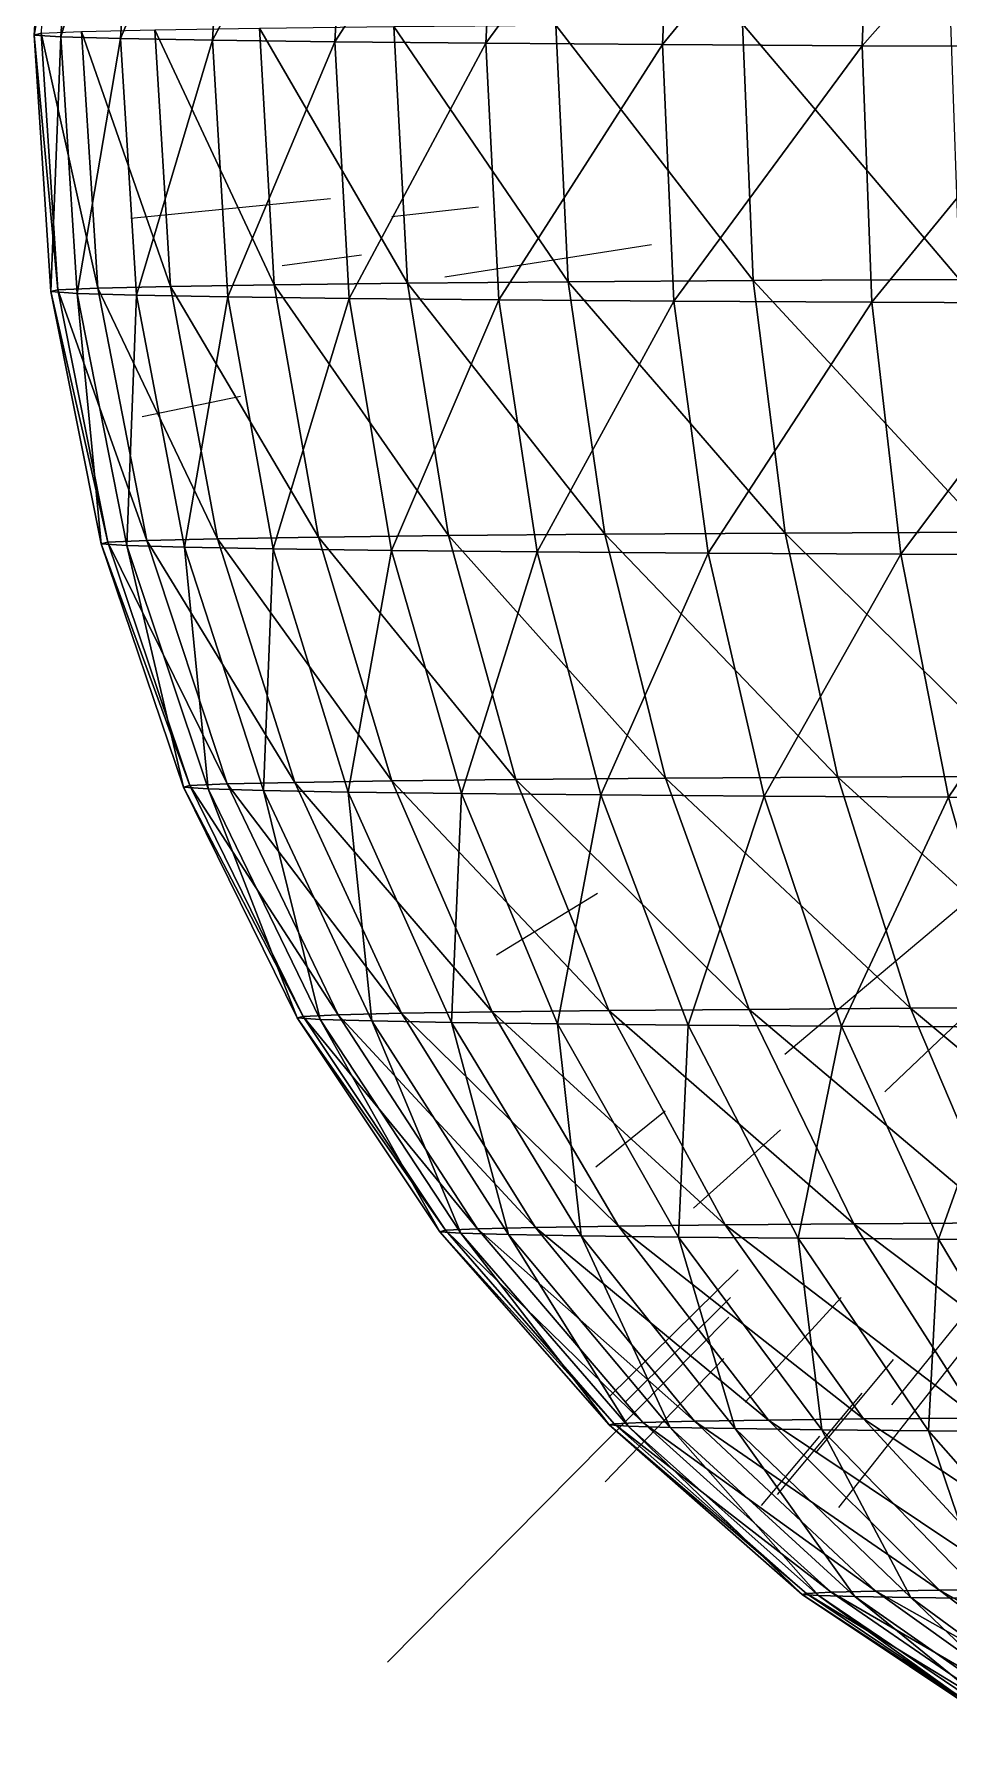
# Model space of a CAD drawing. Header units: metres. Extents: x -186 to 389, y -250 to 250.
# Drawn here: x -149.8 to -33.4, y -216.9 to 0 of the extents above; entities that cross this region are included whole.
import ezdxf

# ---------------------------------------------------------------- set-up
doc = ezdxf.new("R2010")
doc.units = ezdxf.units.M

msp = doc.modelspace()

# ---------------------------------------------------------------- linework, layer by layer
for p, q in [((-112.11333, -20.909658, -734.949), (-137.49878, -23.4121, -750.35535)), ((-93.27612, -21.95529, -450.77228), (-104.298325, -23.207357, -441.9075)), ((-108.14212, -28.049534, -739.97534), (-118.24161, -29.410557, -746.46545)), ((-71.26474, -26.737585, -427.4596), (-97.53912, -30.839499, -400.03564)), ((-123.534775, -46.020702, -705.79333), (-136.08057, -48.603596, -711.38196)), ((-17.363129, -98.66415, -802.4123), (-54.31601, -129.72948, -864.186)), ((-78.145325, -109.21945, -741.6295), (-90.98753, -117.09291, -751.3912)), ((-31.396988, -124.80233, -776.9814), (-41.581573, -134.47575, -790.2173)), ((-69.52791, -136.93071, -485.75507), (-78.3277, -144.03844, -479.50214)), ((-54.85237, -139.28899, -742.6741), (-65.922134, -149.2462, -752.4288)), ((-60.21634, -157.10324, -714.1543), (-76.7077, -173.27417, -725.26434)), ((-61.228912, -160.60445, -707.2744), (-74.599884, -173.92363, -715.6553)), ((-47.12567, -160.59755, -485.53857), (-59.32704, -173.91617, -475.53046)), ((-61.427444, -163.0979, -702.8679), (-104.86374, -206.98366, -728.8742)), ((-32.189636, -163.70401, -473.07166), (-40.70764, -174.25273, -464.492)), ((-62.066833, -168.37161, -692.16156), (-77.16705, -184.05927, -700.1692)), ((-40.502228, -168.50716, -723.9695), (-50.37686, -180.35004, -732.2452)), ((-31.496078, -167.03769, -735.8642), (-47.470993, -187.33038, -751.61444)), ((-44.49205, -172.7751, -712.38654), (-55.25641, -185.64651, -720.2959)), ((-49.907303, -178.24478, -694.2949), (-57.327423, -187.06757, -698.6546))]:
    msp.add_line(p, q)
for points in [[(-148.93117, 0.16120392, -583.1258), (-149.8157, -0.06701028, -615.8146), (-147.6785, 32.56431, -615.96027), (-147.67839, 32.564407, -615.96014)], [(-147.6785, 32.56431, -615.96027), (-149.8157, -0.06701028, -615.8146), (-144.31766, 32.339184, -648.20654), (-144.31755, 32.339283, -648.2064)], [(-149.8157, -0.06701028, -615.8146), (-146.42584, -0.29407775, -648.3391), (-144.31766, 32.339184, -648.20654), (-144.31755, 32.339283, -648.2064)], [(-144.31766, 32.339184, -648.20654), (-146.42584, -0.29407775, -648.3391), (-136.77643, 32.119045, -679.7384), (-136.77632, 32.119144, -679.7383)], [(-146.42584, -0.29407775, -648.3391), (-138.81955, -0.5161145, -680.14307), (-136.77643, 32.119045, -679.7384), (-136.77632, 32.119144, -679.7383)], [(-136.77643, 32.119045, -679.7384), (-138.81955, -0.5161145, -680.14307), (-125.1839, 31.907661, -710.01624), (-125.1838, 31.90776, -710.0161)], [(-138.81955, -0.5161145, -680.14307), (-127.12698, -0.7293205, -710.6821), (-125.1839, 31.907661, -710.01624), (-125.1838, 31.90776, -710.0161)], [(-125.1839, 31.907661, -710.01624), (-127.12698, -0.7293205, -710.6821), (-109.73845, 31.708652, -738.5218), (-109.73835, 31.708752, -738.52167)], [(-127.12698, -0.7293205, -710.6821), (-111.54825, -0.93004715, -739.43365), (-109.73845, 31.708652, -738.5218), (-109.73835, 31.708752, -738.52167)], [(-109.73845, 31.708652, -738.5218), (-111.54825, -0.93004715, -739.43365), (-90.70422, 31.525421, -764.7676), (-90.704124, 31.52552, -764.76746)], [(-111.54825, -0.93004715, -739.43365), (-92.34981, -1.1148611, -765.9059), (-90.70422, 31.525421, -764.7676), (-90.704124, 31.52552, -764.76746)], [(-90.70422, 31.525421, -764.7676), (-92.34981, -1.1148611, -765.9059), (-68.40712, 31.361101, -788.3043), (-68.40702, 31.3612, -788.3042)], [(-92.34981, -1.1148611, -765.9059), (-69.86029, -1.2805994, -789.6458), (-68.40712, 31.361101, -788.3043), (-68.40702, 31.3612, -788.3042)], [(-68.40712, 31.361101, -788.3043), (-69.86029, -1.2805994, -789.6458), (-43.22841, 31.218506, -808.72955), (-43.22831, 31.218605, -808.72943)], [(-69.86029, -1.2805994, -789.6458), (-44.464325, -1.4244267, -810.24725), (-43.22841, 31.218506, -808.72955), (-43.22831, 31.218605, -808.72943)], [(-43.22841, 31.218506, -808.72955), (-44.464325, -1.4244267, -810.24725), (-15.599121, 31.10007, -825.6936), (-15.599021, 31.10017, -825.6935)], [(-44.464325, -1.4244267, -810.24725), (-16.596634, -1.5438815, -827.35767), (-15.599121, 31.10007, -825.6936), (-15.599021, 31.10017, -825.6935)], [(-148.93117, 0.16120392, -583.1258), (-146.80154, -32.47092, -583.0955), (-149.8157, -0.06701028, -615.8146), (-149.8156, -0.06691028, -615.81445)], [(-143.78735, 0.3866598, -550.8321), (-141.70172, -32.247395, -551.0781), (-148.93117, 0.16120392, -583.1258), (-148.93106, 0.16130392, -583.1257)], [(-141.70172, -32.247395, -551.0781), (-146.80154, -32.47092, -583.0955), (-148.93117, 0.16120392, -583.1258), (-148.93106, 0.16130392, -583.1257)], [(-134.47223, 0.60549986, -519.486), (-132.46631, -32.030426, -520.0002), (-143.78735, 0.3866598, -550.8321), (-143.78725, 0.3867598, -550.832)], [(-132.46631, -32.030426, -520.0002), (-141.70172, -32.247395, -551.0781), (-143.78735, 0.3866598, -550.8321), (-143.78725, 0.3867598, -550.832)], [(-121.14526, 0.81397927, -489.62402), (-119.25334, -31.82373, -490.39368), (-134.47223, 0.60549986, -519.486), (-134.47212, 0.6055999, -519.4859)], [(-119.25334, -31.82373, -490.39368), (-132.46631, -32.030426, -520.0002), (-134.47223, 0.60549986, -519.486), (-134.47212, 0.6055999, -519.4859)], [(-104.034424, 1.008531, -461.75696), (-102.28888, -31.630842, -462.765), (-121.14526, 0.81397927, -489.62402), (-121.145164, 0.8140793, -489.62393)], [(-102.28888, -31.630842, -462.765), (-119.25334, -31.82373, -490.39368), (-121.14526, 0.81397927, -489.62402), (-121.145164, 0.8140793, -489.62393)], [(-83.43251, 1.1858262, -436.36163), (-81.86322, -31.455065, -437.58698), (-104.034424, 1.008531, -461.75696), (-104.034325, 1.008631, -461.75687)], [(-81.86322, -31.455065, -437.58698), (-102.28888, -31.630842, -462.765), (-104.034424, 1.008531, -461.75696), (-104.034325, 1.008631, -461.75687)], [(-59.692, 1.3428315, -413.87262), (-58.32582, -31.299402, -415.29034), (-83.43251, 1.1858262, -436.36163), (-83.43241, 1.1859262, -436.36154)], [(-58.32582, -31.299402, -415.29034), (-81.86322, -31.455065, -437.58698), (-83.43251, 1.1858262, -436.36163), (-83.43241, 1.1859262, -436.36154)], [(-33.219116, 1.4768605, -394.67468), (-32.079437, -31.16652, -396.25665), (-59.692, 1.3428315, -413.87262), (-59.691902, 1.3429315, -413.87253)], [(-32.079437, -31.16652, -396.25665), (-58.32582, -31.299402, -415.29034), (-59.692, 1.3428315, -413.87262), (-59.691902, 1.3429315, -413.87253)], [(-146.80154, -32.47092, -583.0955), (-147.6785, -32.69718, -615.50464), (-149.8157, -0.06701028, -615.8146), (-149.8156, -0.06691028, -615.81445)], [(-149.8157, -0.06701028, -615.8146), (-147.6785, -32.69718, -615.50464), (-146.42584, -0.29407775, -648.3391), (-146.42574, -0.29397777, -648.339)], [(-147.6785, -32.69718, -615.50464), (-144.31766, -32.92231, -647.751), (-146.42584, -0.29407775, -648.3391), (-146.42574, -0.29397777, -648.339)], [(-146.42584, -0.29407775, -648.3391), (-144.31766, -32.92231, -647.751), (-138.81955, -0.5161145, -680.14307), (-138.81944, -0.51601446, -680.14294)], [(-144.31766, -32.92231, -647.751), (-136.77643, -33.142445, -679.28284), (-138.81955, -0.5161145, -680.14307), (-138.81944, -0.51601446, -680.14294)], [(-138.81955, -0.5161145, -680.14307), (-136.77643, -33.142445, -679.28284), (-127.12698, -0.7293205, -710.6821), (-127.126884, -0.7292205, -710.682)], [(-136.77643, -33.142445, -679.28284), (-125.1839, -33.35383, -709.5606), (-127.12698, -0.7293205, -710.6821), (-127.126884, -0.7292205, -710.682)], [(-127.12698, -0.7293205, -710.6821), (-125.1839, -33.35383, -709.5606), (-111.54825, -0.93004715, -739.43365), (-111.54815, -0.92994714, -739.43353)], [(-125.1839, -33.35383, -709.5606), (-109.73845, -33.552837, -738.06616), (-111.54825, -0.93004715, -739.43365), (-111.54815, -0.92994714, -739.43353)], [(-111.54825, -0.93004715, -739.43365), (-109.73845, -33.552837, -738.06616), (-92.34981, -1.1148611, -765.9059), (-92.34971, -1.1147611, -765.90576)], [(-109.73845, -33.552837, -738.06616), (-90.70422, -33.73607, -764.31195), (-92.34981, -1.1148611, -765.9059), (-92.34971, -1.1147611, -765.90576)], [(-92.34981, -1.1148611, -765.9059), (-90.70422, -33.73607, -764.31195), (-69.86029, -1.2805994, -789.6458), (-69.86019, -1.2804993, -789.6457)], [(-90.70422, -33.73607, -764.31195), (-68.40712, -33.90039, -787.84875), (-69.86029, -1.2805994, -789.6458), (-69.86019, -1.2804993, -789.6457)], [(-69.86029, -1.2805994, -789.6458), (-68.40712, -33.90039, -787.84875), (-44.464325, -1.4244267, -810.24725), (-44.464226, -1.4243267, -810.24713)], [(-68.40712, -33.90039, -787.84875), (-43.22841, -34.042984, -808.2739), (-44.464325, -1.4244267, -810.24725), (-44.464226, -1.4243267, -810.24713)], [(-44.464325, -1.4244267, -810.24725), (-43.22841, -34.042984, -808.2739), (-16.596634, -1.5438815, -827.35767), (-16.596535, -1.5437815, -827.35754)], [(-43.22841, -34.042984, -808.2739), (-15.599121, -34.16142, -825.2379), (-16.596634, -1.5438815, -827.35767), (-16.596535, -1.5437815, -827.35754)], [(-146.80154, -32.47092, -583.0955), (-140.44907, -64.547485, -583.4609), (-147.6785, -32.69718, -615.50464), (-147.67839, -32.697083, -615.5045)], [(-141.70172, -32.247395, -551.0781), (-135.48047, -64.32971, -552.2676), (-146.80154, -32.47092, -583.0955), (-146.80144, -32.47082, -583.0954)], [(-135.48047, -64.32971, -552.2676), (-140.44907, -64.547485, -583.4609), (-146.80154, -32.47092, -583.0955), (-146.80144, -32.47082, -583.0954)], [(-132.46631, -32.030426, -520.0002), (-126.48279, -64.11833, -521.9896), (-141.70172, -32.247395, -551.0781), (-141.70161, -32.247295, -551.078)], [(-126.48279, -64.11833, -521.9896), (-135.48047, -64.32971, -552.2676), (-141.70172, -32.247395, -551.0781), (-141.70161, -32.247295, -551.078)], [(-119.25334, -31.82373, -490.39368), (-113.60991, -63.916958, -493.14514), (-132.46631, -32.030426, -520.0002), (-132.4662, -32.030327, -520.00006)], [(-113.60991, -63.916958, -493.14514), (-126.48279, -64.11833, -521.9896), (-132.46631, -32.030426, -520.0002), (-132.4662, -32.030327, -520.00006)], [(-102.28888, -31.630842, -462.765), (-97.08211, -63.72903, -466.2276), (-119.25334, -31.82373, -490.39368), (-119.25324, -31.823631, -490.3936)], [(-97.08211, -63.72903, -466.2276), (-113.60991, -63.916958, -493.14514), (-119.25334, -31.82373, -490.39368), (-119.25324, -31.823631, -490.3936)], [(-81.86322, -31.455065, -437.58698), (-77.18219, -63.557777, -441.69763), (-102.28888, -31.630842, -462.765), (-102.28878, -31.630743, -462.76492)], [(-77.18219, -63.557777, -441.69763), (-97.08211, -63.72903, -466.2276), (-102.28888, -31.630842, -462.765), (-102.28878, -31.630743, -462.76492)], [(-58.32582, -31.299402, -415.29034), (-54.25064, -63.406124, -419.9749), (-81.86322, -31.455065, -437.58698), (-81.86312, -31.454966, -437.58688)], [(-54.25064, -63.406124, -419.9749), (-77.18219, -63.557777, -441.69763), (-81.86322, -31.455065, -437.58698), (-81.86312, -31.454966, -437.58688)], [(-32.079437, -31.16652, -396.25665), (-28.67978, -63.27666, -401.43115), (-58.32582, -31.299402, -415.29034), (-58.32572, -31.299303, -415.29025)], [(-28.67978, -63.27666, -401.43115), (-54.25064, -63.406124, -419.9749), (-58.32582, -31.299402, -415.29034), (-58.32572, -31.299303, -415.29025)], [(-140.44907, -64.547485, -583.4609), (-141.30344, -64.76793, -615.0358), (-147.6785, -32.69718, -615.50464), (-147.67839, -32.697083, -615.5045)], [(-147.6785, -32.69718, -615.50464), (-141.30344, -64.76793, -615.0358), (-144.31766, -32.92231, -647.751), (-144.31755, -32.92221, -647.75085)], [(-141.30344, -64.76793, -615.0358), (-138.02908, -64.98725, -646.45215), (-144.31766, -32.92231, -647.751), (-144.31755, -32.92221, -647.75085)], [(-144.31766, -32.92231, -647.751), (-138.02908, -64.98725, -646.45215), (-136.77643, -33.142445, -679.28284), (-136.77632, -33.142345, -679.2827)], [(-138.02908, -64.98725, -646.45215), (-130.68198, -65.20173, -677.17236), (-136.77643, -33.142445, -679.28284), (-136.77632, -33.142345, -679.2827)], [(-136.77643, -33.142445, -679.28284), (-130.68198, -65.20173, -677.17236), (-125.1839, -33.35383, -709.5606), (-125.1838, -33.35373, -709.5605)], [(-130.68198, -65.20173, -677.17236), (-119.38782, -65.40767, -706.67084), (-125.1839, -33.35383, -709.5606), (-125.1838, -33.35373, -709.5605)], [(-125.1839, -33.35383, -709.5606), (-119.38782, -65.40767, -706.67084), (-109.73845, -33.552837, -738.06616), (-109.73835, -33.55274, -738.06604)], [(-119.38782, -65.40767, -706.67084), (-104.33992, -65.60155, -734.4427), (-109.73845, -33.552837, -738.06616), (-109.73835, -33.55274, -738.06604)], [(-109.73845, -33.552837, -738.06616), (-104.33992, -65.60155, -734.4427), (-90.70422, -33.73607, -764.31195), (-90.704124, -33.73597, -764.3118)], [(-104.33992, -65.60155, -734.4427), (-85.79564, -65.780075, -760.01294), (-90.70422, -33.73607, -764.31195), (-90.704124, -33.73597, -764.3118)], [(-90.70422, -33.73607, -764.31195), (-85.79564, -65.780075, -760.01294), (-68.40712, -33.90039, -787.84875), (-68.40702, -33.90029, -787.84863)], [(-85.79564, -65.780075, -760.01294), (-64.07245, -65.94016, -782.9439), (-68.40712, -33.90039, -787.84875), (-68.40702, -33.90029, -787.84863)], [(-68.40712, -33.90039, -787.84875), (-64.07245, -65.94016, -782.9439), (-43.22841, -34.042984, -808.2739), (-43.22831, -34.042885, -808.2738)], [(-64.07245, -65.94016, -782.9439), (-39.541824, -66.07909, -802.8434), (-43.22841, -34.042984, -808.2739), (-43.22831, -34.042885, -808.2738)], [(-43.22841, -34.042984, -808.2739), (-39.541824, -66.07909, -802.8434), (-15.599121, -34.16142, -825.2379), (-15.599021, -34.16132, -825.2378)], [(-39.541824, -66.07909, -802.8434), (-12.62368, -66.19447, -819.3707), (-15.599121, -34.16142, -825.2379), (-15.599021, -34.16132, -825.2378)], [(-140.44907, -64.547485, -583.4609), (-129.98242, -95.5196, -584.2157), (-141.30344, -64.76793, -615.0358), (-141.30333, -64.76783, -615.0357)], [(-129.98242, -95.5196, -584.2157), (-130.7996, -95.73044, -614.41614), (-141.30344, -64.76793, -615.0358), (-141.30333, -64.76783, -615.0357)], [(-141.30344, -64.76793, -615.0358), (-130.7996, -95.73044, -614.41614), (-138.02908, -64.98725, -646.45215), (-138.02898, -64.98715, -646.452)], [(-135.48047, -64.32971, -552.2676), (-125.23013, -95.3113, -554.3802), (-140.44907, -64.547485, -583.4609), (-140.44896, -64.547386, -583.46075)], [(-125.23013, -95.3113, -554.3802), (-129.98242, -95.5196, -584.2157), (-140.44907, -64.547485, -583.4609), (-140.44896, -64.547386, -583.46075)], [(-130.7996, -95.73044, -614.41614), (-127.667786, -95.94022, -644.4649), (-138.02908, -64.98725, -646.45215), (-138.02898, -64.98715, -646.452)], [(-138.02908, -64.98725, -646.45215), (-127.667786, -95.94022, -644.4649), (-130.68198, -65.20173, -677.17236), (-130.68187, -65.20163, -677.17224)], [(-126.48279, -64.11833, -521.9896), (-116.624084, -95.10912, -525.42017), (-135.48047, -64.32971, -552.2676), (-135.48036, -64.32961, -552.26746)], [(-116.624084, -95.10912, -525.42017), (-125.23013, -95.3113, -554.3802), (-135.48047, -64.32971, -552.2676), (-135.48036, -64.32961, -552.26746)], [(-113.60991, -63.916958, -493.14514), (-104.31157, -94.91651, -497.83127), (-126.48279, -64.11833, -521.9896), (-126.48269, -64.11823, -521.9895)], [(-104.31157, -94.91651, -497.83127), (-116.624084, -95.10912, -525.42017), (-126.48279, -64.11833, -521.9896), (-126.48269, -64.11823, -521.9895)], [(-97.08211, -63.72903, -466.2276), (-88.503235, -94.73677, -472.08548), (-113.60991, -63.916958, -493.14514), (-113.60981, -63.91686, -493.14505)], [(-88.503235, -94.73677, -472.08548), (-104.31157, -94.91651, -497.83127), (-113.60991, -63.916958, -493.14514), (-113.60981, -63.91686, -493.14505)], [(-77.18219, -63.557777, -441.69763), (-69.46953, -94.57297, -448.62326), (-97.08211, -63.72903, -466.2276), (-97.08201, -63.72893, -466.2275)], [(-69.46953, -94.57297, -448.62326), (-88.503235, -94.73677, -472.08548), (-97.08211, -63.72903, -466.2276), (-97.08201, -63.72893, -466.2275)], [(-54.25064, -63.406124, -419.9749), (-47.53618, -94.42792, -427.84613), (-77.18219, -63.557777, -441.69763), (-77.18209, -63.55768, -441.69754)], [(-47.53618, -94.42792, -427.84613), (-69.46953, -94.57297, -448.62326), (-77.18219, -63.557777, -441.69763), (-77.18209, -63.55768, -441.69754)], [(-28.67978, -63.27666, -401.43115), (-23.078423, -94.304085, -410.10956), (-54.25064, -63.406124, -419.9749), (-54.25054, -63.406025, -419.97482)], [(-23.078423, -94.304085, -410.10956), (-47.53618, -94.42792, -427.84613), (-54.25064, -63.406124, -419.9749), (-54.25054, -63.406025, -419.97482)], [(-127.667786, -95.94022, -644.4649), (-120.6405, -96.14536, -673.8479), (-130.68198, -65.20173, -677.17236), (-130.68187, -65.20163, -677.17224)], [(-130.68198, -65.20173, -677.17236), (-120.6405, -96.14536, -673.8479), (-119.38782, -65.40767, -706.67084), (-119.38772, -65.40757, -706.6707)], [(-120.6405, -96.14536, -673.8479), (-109.83795, -96.34233, -702.0623), (-119.38782, -65.40767, -706.67084), (-119.38772, -65.40757, -706.6707)], [(-119.38782, -65.40767, -706.67084), (-109.83795, -96.34233, -702.0623), (-104.33992, -65.60155, -734.4427), (-104.33982, -65.60145, -734.44257)], [(-109.83795, -96.34233, -702.0623), (-95.4451, -96.52779, -728.62524), (-104.33992, -65.60155, -734.4427), (-104.33982, -65.60145, -734.44257)], [(-104.33992, -65.60155, -734.4427), (-95.4451, -96.52779, -728.62524), (-85.79564, -65.780075, -760.01294), (-85.79554, -65.779976, -760.0128)], [(-95.4451, -96.52779, -728.62524), (-77.70805, -96.69853, -753.08246), (-85.79564, -65.780075, -760.01294), (-85.79554, -65.779976, -760.0128)], [(-85.79564, -65.780075, -760.01294), (-77.70805, -96.69853, -753.08246), (-64.07245, -65.94016, -782.9439), (-64.07235, -65.94006, -782.9438)], [(-77.70805, -96.69853, -753.08246), (-56.930435, -96.851654, -775.01526), (-64.07245, -65.94016, -782.9439), (-64.07235, -65.94006, -782.9438)], [(-64.07245, -65.94016, -782.9439), (-56.930435, -96.851654, -775.01526), (-39.541824, -66.07909, -802.8434), (-39.541725, -66.07899, -802.84326)], [(-56.930435, -96.851654, -775.01526), (-33.46762, -96.98453, -794.0485), (-39.541824, -66.07909, -802.8434), (-39.541725, -66.07899, -802.84326)], [(-39.541824, -66.07909, -802.8434), (-33.46762, -96.98453, -794.0485), (-12.62368, -66.19447, -819.3707), (-12.62358, -66.194374, -819.3706)], [(-33.46762, -96.98453, -794.0485), (-7.721222, -97.094894, -809.85645), (-12.62368, -66.19447, -819.3707), (-12.62358, -66.194374, -819.3706)], [(-125.23013, -95.3113, -554.3802), (-111.12604, -124.6621, -557.3797), (-129.98242, -95.5196, -584.2157), (-129.98232, -95.5195, -584.2156)], [(-116.624084, -95.10912, -525.42017), (-103.058914, -124.47259, -530.2332), (-125.23013, -95.3113, -554.3802), (-125.230034, -95.3112, -554.38007)], [(-103.058914, -124.47259, -530.2332), (-111.12604, -124.6621, -557.3797), (-125.23013, -95.3113, -554.3802), (-125.230034, -95.3112, -554.38007)], [(-104.31157, -94.91651, -497.83127), (-91.51741, -124.29203, -504.37198), (-116.624084, -95.10912, -525.42017), (-116.623985, -95.109024, -525.42004)], [(-91.51741, -124.29203, -504.37198), (-103.058914, -124.47259, -530.2332), (-116.624084, -95.10912, -525.42017), (-116.623985, -95.109024, -525.42004)], [(-88.503235, -94.73677, -472.08548), (-76.69899, -124.12355, -480.23837), (-104.31157, -94.91651, -497.83127), (-104.31147, -94.91641, -497.83118)], [(-76.69899, -124.12355, -480.23837), (-91.51741, -124.29203, -504.37198), (-104.31157, -94.91651, -497.83127), (-104.31147, -94.91641, -497.83118)], [(-69.46953, -94.57297, -448.62326), (-58.85721, -123.97001, -458.24542), (-88.503235, -94.73677, -472.08548), (-88.503136, -94.73667, -472.0854)], [(-58.85721, -123.97001, -458.24542), (-76.69899, -124.12355, -480.23837), (-88.503235, -94.73677, -472.08548), (-88.503136, -94.73667, -472.0854)], [(-47.53618, -94.42792, -427.84613), (-38.297333, -123.83404, -438.76935), (-69.46953, -94.57297, -448.62326), (-69.46943, -94.57287, -448.62317)], [(-38.297333, -123.83404, -438.76935), (-58.85721, -123.97001, -458.24542), (-69.46953, -94.57297, -448.62326), (-69.46943, -94.57287, -448.62317)], [(-23.078423, -94.304085, -410.10956), (-15.37114, -123.717964, -422.14343), (-47.53618, -94.42792, -427.84613), (-47.53608, -94.42782, -427.84604)], [(-15.37114, -123.717964, -422.14343), (-38.297333, -123.83404, -438.76935), (-47.53618, -94.42792, -427.84613), (-47.53608, -94.42782, -427.84604)], [(-129.98242, -95.5196, -584.2157), (-115.58072, -124.85736, -585.34686), (-130.7996, -95.73044, -614.41614), (-130.7995, -95.73034, -614.416)], [(-115.58072, -124.85736, -585.34686), (-116.34674, -125.05499, -613.6562), (-130.7996, -95.73044, -614.41614), (-130.7995, -95.73034, -614.416)], [(-130.7996, -95.73044, -614.41614), (-116.34674, -125.05499, -613.6562), (-127.667786, -95.94022, -644.4649), (-127.66769, -95.940125, -644.4648)], [(-111.12604, -124.6621, -557.3797), (-115.58072, -124.85736, -585.34686), (-129.98242, -95.5196, -584.2157), (-129.98232, -95.5195, -584.2156)], [(-116.34674, -125.05499, -613.6562), (-113.41104, -125.25164, -641.82324), (-127.667786, -95.94022, -644.4649), (-127.66769, -95.940125, -644.4648)], [(-127.667786, -95.94022, -644.4649), (-113.41104, -125.25164, -641.82324), (-120.6405, -96.14536, -673.8479), (-120.6404, -96.14526, -673.8478)], [(-113.41104, -125.25164, -641.82324), (-106.82379, -125.44393, -669.3663), (-120.6405, -96.14536, -673.8479), (-120.6404, -96.14526, -673.8478)], [(-120.6405, -96.14536, -673.8479), (-106.82379, -125.44393, -669.3663), (-109.83795, -96.34233, -702.0623), (-109.83785, -96.34223, -702.0622)], [(-106.82379, -125.44393, -669.3663), (-96.69774, -125.62857, -695.8139), (-109.83795, -96.34233, -702.0623), (-109.83785, -96.34223, -702.0622)], [(-109.83795, -96.34233, -702.0623), (-96.69774, -125.62857, -695.8139), (-95.4451, -96.52779, -728.62524), (-95.445, -96.52769, -728.6251)], [(-96.69774, -125.62857, -695.8139), (-83.20615, -125.80241, -720.71344), (-95.4451, -96.52779, -728.62524), (-95.445, -96.52769, -728.6251)], [(-95.4451, -96.52779, -728.62524), (-83.20615, -125.80241, -720.71344), (-77.70805, -96.69853, -753.08246), (-77.707954, -96.69843, -753.08234)], [(-83.20615, -125.80241, -720.71344), (-66.57982, -125.962456, -743.6391), (-77.70805, -96.69853, -753.08246), (-77.707954, -96.69843, -753.08234)], [(-77.70805, -96.69853, -753.08246), (-66.57982, -125.962456, -743.6391), (-56.930435, -96.851654, -775.01526), (-56.930336, -96.851555, -775.01514)], [(-66.57982, -125.962456, -743.6391), (-47.103317, -126.105995, -764.1984), (-56.930435, -96.851654, -775.01526), (-56.930336, -96.851555, -775.01514)], [(-56.930435, -96.851654, -775.01526), (-47.103317, -126.105995, -764.1984), (-33.46762, -96.98453, -794.0485), (-33.46752, -96.98443, -794.0484)], [(-47.103317, -126.105995, -764.1984), (-25.109772, -126.23055, -782.0398), (-33.46762, -96.98453, -794.0485), (-33.46752, -96.98443, -794.0484)], [(-33.46762, -96.98453, -794.0485), (-25.109772, -126.23055, -782.0398), (-7.721222, -97.094894, -809.85645), (-7.721122, -97.094795, -809.8563)], [(-115.58072, -124.85736, -585.34686), (-97.49036, -152.05873, -586.8352), (-116.34674, -125.05499, -613.6562), (-116.34664, -125.05489, -613.65607)], [(-97.49036, -152.05873, -586.8352), (-98.19214, -152.2398, -612.7689), (-116.34674, -125.05499, -613.6562), (-116.34664, -125.05489, -613.65607)], [(-116.34674, -125.05499, -613.6562), (-98.19214, -152.2398, -612.7689), (-113.41104, -125.25164, -641.82324), (-113.41094, -125.25154, -641.8231)], [(-111.12604, -124.6621, -557.3797), (-93.409485, -151.87988, -561.2149), (-115.58072, -124.85736, -585.34686), (-115.58062, -124.85726, -585.34674)], [(-93.409485, -151.87988, -561.2149), (-97.49036, -152.05873, -586.8352), (-115.58072, -124.85736, -585.34686), (-115.58062, -124.85726, -585.34674)], [(-98.19214, -152.2398, -612.7689), (-95.50275, -152.41995, -638.5724), (-113.41104, -125.25164, -641.82324), (-113.41094, -125.25154, -641.8231)], [(-113.41104, -125.25164, -641.82324), (-95.50275, -152.41995, -638.5724), (-106.82379, -125.44393, -669.3663), (-106.82369, -125.44383, -669.36615)], [(-103.058914, -124.47259, -530.2332), (-86.01933, -151.70627, -536.3464), (-111.12604, -124.6621, -557.3797), (-111.12594, -124.662, -557.3796)], [(-86.01933, -151.70627, -536.3464), (-93.409485, -151.87988, -561.2149), (-111.12604, -124.6621, -557.3797), (-111.12594, -124.662, -557.3796)], [(-95.50275, -152.41995, -638.5724), (-89.46829, -152.5961, -663.80414), (-106.82379, -125.44393, -669.3663), (-106.82369, -125.44383, -669.36615)], [(-106.82379, -125.44393, -669.3663), (-89.46829, -152.5961, -663.80414), (-96.69774, -125.62857, -695.8139), (-96.69764, -125.62847, -695.8138)], [(-91.51741, -124.29203, -504.37198), (-75.44632, -151.54086, -512.6552), (-103.058914, -124.47259, -530.2332), (-103.058815, -124.47249, -530.2331)], [(-75.44632, -151.54086, -512.6552), (-86.01933, -151.70627, -536.3464), (-103.058914, -124.47259, -530.2332), (-103.058815, -124.47249, -530.2331)], [(-89.46829, -152.5961, -663.80414), (-80.191956, -152.76524, -688.0324), (-96.69774, -125.62857, -695.8139), (-96.69764, -125.62847, -695.8138)], [(-96.69774, -125.62857, -695.8139), (-80.191956, -152.76524, -688.0324), (-83.20615, -125.80241, -720.71344), (-83.20605, -125.80231, -720.7133)], [(-76.69899, -124.12355, -480.23837), (-61.871384, -151.38652, -490.5468), (-91.51741, -124.29203, -504.37198), (-91.51731, -124.29193, -504.3719)], [(-61.871384, -151.38652, -490.5468), (-75.44632, -151.54086, -512.6552), (-91.51741, -124.29203, -504.37198), (-91.51731, -124.29193, -504.3719)], [(-80.191956, -152.76524, -688.0324), (-67.83252, -152.92448, -710.8425), (-83.20615, -125.80241, -720.71344), (-83.20605, -125.80231, -720.7133)], [(-83.20615, -125.80241, -720.71344), (-67.83252, -152.92448, -710.8425), (-66.57982, -125.962456, -743.6391), (-66.57972, -125.96236, -743.639)], [(-58.85721, -123.97001, -458.24542), (-45.526794, -151.24586, -470.39935), (-76.69899, -124.12355, -480.23837), (-76.69889, -124.12345, -480.23828)], [(-45.526794, -151.24586, -470.39935), (-61.871384, -151.38652, -490.5468), (-76.69899, -124.12355, -480.23837), (-76.69889, -124.12345, -480.23828)], [(-38.297333, -123.83404, -438.76935), (-26.692192, -151.12129, -452.55762), (-58.85721, -123.97001, -458.24542), (-58.85711, -123.96991, -458.24533)], [(-26.692192, -151.12129, -452.55762), (-45.526794, -151.24586, -470.39935), (-58.85721, -123.97001, -458.24542), (-58.85711, -123.96991, -458.24533)], [(-15.37114, -123.717964, -422.14343), (-5.68985, -151.01495, -437.32684), (-38.297333, -123.83404, -438.76935), (-38.297234, -123.83394, -438.76926)], [(-5.68985, -151.01495, -437.32684), (-26.692192, -151.12129, -452.55762), (-38.297333, -123.83404, -438.76935), (-38.297234, -123.83394, -438.76926)], [(-67.83252, -152.92448, -710.8425), (-52.60135, -153.0711, -731.8444), (-66.57982, -125.962456, -743.6391), (-66.57972, -125.96236, -743.639)], [(-66.57982, -125.962456, -743.6391), (-52.60135, -153.0711, -731.8444), (-47.103317, -126.105995, -764.1984), (-47.103218, -126.105896, -764.1983)], [(-52.60135, -153.0711, -731.8444), (-34.75923, -153.2026, -750.6785), (-47.103317, -126.105995, -764.1984), (-47.103218, -126.105896, -764.1983)], [(-47.103317, -126.105995, -764.1984), (-34.75923, -153.2026, -750.6785), (-25.109772, -126.23055, -782.0398), (-25.109673, -126.23045, -782.0397)], [(-34.75923, -153.2026, -750.6785), (-14.611252, -153.31671, -767.02277), (-25.109772, -126.23055, -782.0398), (-25.109673, -126.23045, -782.0397)], [(-86.01933, -151.70627, -536.3464), (-65.796906, -176.34422, -543.655), (-93.409485, -151.87988, -561.2149), (-93.409386, -151.87978, -561.2148)], [(-75.44632, -151.54086, -512.6552), (-56.37329, -176.19681, -522.5394), (-86.01933, -151.70627, -536.3464), (-86.01923, -151.70616, -536.34625)], [(-56.37329, -176.19681, -522.5394), (-65.796906, -176.34422, -543.655), (-86.01933, -151.70627, -536.3464), (-86.01923, -151.70616, -536.34625)], [(-61.871384, -151.38652, -490.5468), (-44.274124, -176.05923, -502.8344), (-75.44632, -151.54086, -512.6552), (-75.44622, -151.54076, -512.6551)], [(-44.274124, -176.05923, -502.8344), (-56.37329, -176.19681, -522.5394), (-75.44632, -151.54086, -512.6552), (-75.44622, -151.54076, -512.6551)], [(-45.526794, -151.24586, -470.39935), (-29.70636, -175.93387, -484.87723), (-61.871384, -151.38652, -490.5468), (-61.871284, -151.38641, -490.54672)], [(-29.70636, -175.93387, -484.87723), (-44.274124, -176.05923, -502.8344), (-61.871384, -151.38652, -490.5468), (-61.871284, -151.38641, -490.54672)], [(-26.692192, -151.12129, -452.55762), (-12.919289, -175.82285, -468.9751), (-45.526794, -151.24586, -470.39935), (-45.526695, -151.24576, -470.39926)], [(-12.919289, -175.82285, -468.9751), (-29.70636, -175.93387, -484.87723), (-45.526794, -151.24586, -470.39935), (-45.526695, -151.24576, -470.39926)], [(-97.49036, -152.05873, -586.8352), (-76.020935, -176.65839, -588.65515), (-98.19214, -152.2398, -612.7689), (-98.19204, -152.2397, -612.7688)], [(-76.020935, -176.65839, -588.65515), (-76.64638, -176.81975, -611.7696), (-98.19214, -152.2398, -612.7689), (-98.19204, -152.2397, -612.7688)], [(-98.19214, -152.2398, -612.7689), (-76.64638, -176.81975, -611.7696), (-95.50275, -152.41995, -638.5724), (-95.50265, -152.41985, -638.57227)], [(-93.409485, -151.87988, -561.2149), (-72.38368, -176.49896, -565.82007), (-97.49036, -152.05873, -586.8352), (-97.49026, -152.05862, -586.8351)], [(-72.38368, -176.49896, -565.82007), (-76.020935, -176.65839, -588.65515), (-97.49036, -152.05873, -586.8352), (-97.49026, -152.05862, -586.8351)], [(-76.64638, -176.81975, -611.7696), (-74.24939, -176.98033, -634.76794), (-95.50275, -152.41995, -638.5724), (-95.50265, -152.41985, -638.57227)], [(-95.50275, -152.41995, -638.5724), (-74.24939, -176.98033, -634.76794), (-89.46829, -152.5961, -663.80414), (-89.46819, -152.596, -663.804)], [(-65.796906, -176.34422, -543.655), (-72.38368, -176.49896, -565.82007), (-93.409485, -151.87988, -561.2149), (-93.409386, -151.87978, -561.2148)], [(-74.24939, -176.98033, -634.76794), (-68.870926, -177.13733, -657.2567), (-89.46829, -152.5961, -663.80414), (-89.46819, -152.596, -663.804)], [(-89.46829, -152.5961, -663.80414), (-68.870926, -177.13733, -657.2567), (-80.191956, -152.76524, -688.0324), (-80.19186, -152.76514, -688.0323)], [(-68.870926, -177.13733, -657.2567), (-60.603027, -177.28807, -678.8511), (-80.191956, -152.76524, -688.0324), (-80.19186, -152.76514, -688.0323)], [(-80.191956, -152.76524, -688.0324), (-60.603027, -177.28807, -678.8511), (-67.83252, -152.92448, -710.8425), (-67.83242, -152.92438, -710.8424)], [(-60.603027, -177.28807, -678.8511), (-49.58719, -177.43002, -699.1815), (-67.83252, -152.92448, -710.8425), (-67.83242, -152.92438, -710.8424)], [(-67.83252, -152.92448, -710.8425), (-49.58719, -177.43002, -699.1815), (-52.60135, -153.0711, -731.8444), (-52.60125, -153.071, -731.8443)], [(-49.58719, -177.43002, -699.1815), (-36.011856, -177.5607, -717.9002), (-52.60135, -153.0711, -731.8444), (-52.60125, -153.071, -731.8443)], [(-52.60135, -153.0711, -731.8444), (-36.011856, -177.5607, -717.9002), (-34.75923, -153.2026, -750.6785), (-34.759132, -153.2025, -750.6784)], [(-36.011856, -177.5607, -717.9002), (-20.10936, -177.6779, -734.6868), (-34.75923, -153.2026, -750.6785), (-34.759132, -153.2025, -750.6784)], [(-34.75923, -153.2026, -750.6785), (-20.10936, -177.6779, -734.6868), (-14.611252, -153.31671, -767.02277), (-14.611152, -153.3166, -767.02264)], [(-76.020935, -176.65839, -588.65515), (-51.539703, -198.23537, -590.77563), (-76.64638, -176.81975, -611.7696), (-76.64628, -176.81964, -611.7695)], [(-51.539703, -198.23537, -590.77563), (-52.07817, -198.37428, -610.6753), (-76.64638, -176.81975, -611.7696), (-76.64628, -176.81964, -611.7695)], [(-76.64638, -176.81975, -611.7696), (-52.07817, -198.37428, -610.6753), (-74.24939, -176.98033, -634.76794), (-74.24929, -176.98022, -634.7678)], [(-72.38368, -176.49896, -565.82007), (-48.408325, -198.0981, -571.11646), (-76.020935, -176.65839, -588.65515), (-76.020836, -176.65828, -588.655)], [(-48.408325, -198.0981, -571.11646), (-51.539703, -198.23537, -590.77563), (-76.020935, -176.65839, -588.65515), (-76.020836, -176.65828, -588.655)], [(-52.07817, -198.37428, -610.6753), (-50.014557, -198.51251, -630.475), (-74.24939, -176.98033, -634.76794), (-74.24929, -176.98022, -634.7678)], [(-74.24939, -176.98033, -634.76794), (-50.014557, -198.51251, -630.475), (-68.870926, -177.13733, -657.2567), (-68.87083, -177.13722, -657.2566)], [(-65.796906, -176.34422, -543.655), (-42.737656, -197.96487, -552.0342), (-72.38368, -176.49896, -565.82007), (-72.38358, -176.49886, -565.81995)], [(-42.737656, -197.96487, -552.0342), (-48.408325, -198.0981, -571.11646), (-72.38368, -176.49896, -565.82007), (-72.38358, -176.49886, -565.81995)], [(-50.014557, -198.51251, -630.475), (-45.38414, -198.64767, -649.836), (-68.870926, -177.13733, -657.2567), (-68.87083, -177.13722, -657.2566)], [(-68.870926, -177.13733, -657.2567), (-45.38414, -198.64767, -649.836), (-60.603027, -177.28807, -678.8511), (-60.60293, -177.28796, -678.85095)], [(-56.37329, -176.19681, -522.5394), (-34.624695, -197.83797, -533.85535), (-65.796906, -176.34422, -543.655), (-65.79681, -176.34412, -543.6549)], [(-34.624695, -197.83797, -533.85535), (-42.737656, -197.96487, -552.0342), (-65.796906, -176.34422, -543.655), (-65.79681, -176.34412, -543.6549)], [(-45.38414, -198.64767, -649.836), (-38.26616, -198.77747, -668.427), (-60.603027, -177.28807, -678.8511), (-60.60293, -177.28796, -678.85095)], [(-60.603027, -177.28807, -678.8511), (-38.26616, -198.77747, -668.427), (-49.58719, -177.43002, -699.1815), (-49.58709, -177.42992, -699.1814)], [(-44.274124, -176.05923, -502.8344), (-24.208282, -197.71954, -516.8909), (-56.37329, -176.19681, -522.5394), (-56.37319, -176.1967, -522.5393)], [(-24.208282, -197.71954, -516.8909), (-34.624695, -197.83797, -533.85535), (-56.37329, -176.19681, -522.5394), (-56.37319, -176.1967, -522.5393)], [(-38.26616, -198.77747, -668.427), (-28.782425, -198.89966, -685.9298), (-49.58719, -177.43002, -699.1815), (-49.58709, -177.42992, -699.1814)], [(-49.58719, -177.43002, -699.1815), (-28.782425, -198.89966, -685.9298), (-36.011856, -177.5607, -717.9002), (-36.011757, -177.5606, -717.9001)], [(-29.70636, -175.93387, -484.87723), (-11.666626, -197.6116, -501.43127), (-44.274124, -176.05923, -502.8344), (-44.274025, -176.05913, -502.83432)], [(-11.666626, -197.6116, -501.43127), (-24.208282, -197.71954, -516.8909), (-44.274124, -176.05923, -502.8344), (-44.274025, -176.05913, -502.83432)], [(-28.782425, -198.89966, -685.9298), (-17.095139, -199.01218, -702.0451), (-36.011856, -177.5607, -717.9002), (-36.011757, -177.5606, -717.9001)], [(-36.011856, -177.5607, -717.9002), (-17.095139, -199.01218, -702.0451), (-20.10936, -177.6779, -734.6868), (-20.10926, -177.6778, -734.6867)], [(-51.539703, -198.23537, -590.77563), (-24.465607, -216.42046, -593.1603), (-52.07817, -198.37428, -610.6753), (-52.07807, -198.37418, -610.6752)], [(-24.465607, -216.42046, -593.1603), (-24.907867, -216.53458, -609.5047), (-52.07817, -198.37428, -610.6753), (-52.07807, -198.37418, -610.6752)], [(-52.07817, -198.37428, -610.6753), (-24.907867, -216.53458, -609.5047), (-50.014557, -198.51251, -630.475), (-50.014458, -198.5124, -630.47485)], [(-48.408325, -198.0981, -571.11646), (-21.893692, -216.30772, -577.0134), (-51.539703, -198.23537, -590.77563), (-51.539604, -198.23526, -590.7755)], [(-21.893692, -216.30772, -577.0134), (-24.465607, -216.42046, -593.1603), (-51.539703, -198.23537, -590.77563), (-51.539604, -198.23526, -590.7755)], [(-24.907867, -216.53458, -609.5047), (-23.212936, -216.6481, -625.76697), (-50.014557, -198.51251, -630.475), (-50.014458, -198.5124, -630.47485)], [(-50.014557, -198.51251, -630.475), (-23.212936, -216.6481, -625.76697), (-45.38414, -198.64767, -649.836), (-45.38404, -198.64757, -649.8359)], [(-42.737656, -197.96487, -552.0342), (-17.23613, -216.1983, -561.3404), (-48.408325, -198.0981, -571.11646), (-48.408226, -198.09799, -571.11633)], [(-17.23613, -216.1983, -561.3404), (-21.893692, -216.30772, -577.0134), (-48.408325, -198.0981, -571.11646), (-48.408226, -198.09799, -571.11633)], [(-23.212936, -216.6481, -625.76697), (-19.40979, -216.75911, -641.66895), (-45.38414, -198.64767, -649.836), (-45.38404, -198.64757, -649.8359)], [(-45.38414, -198.64767, -649.836), (-19.40979, -216.75911, -641.66895), (-38.26616, -198.77747, -668.427), (-38.26606, -198.77736, -668.4269)], [(-34.624695, -197.83797, -533.85535), (-10.572639, -216.09409, -546.4094), (-42.737656, -197.96487, -552.0342), (-42.737556, -197.96477, -552.03406)], [(-10.572639, -216.09409, -546.4094), (-17.23613, -216.1983, -561.3404), (-42.737656, -197.96487, -552.0342), (-42.737556, -197.96477, -552.03406)], [(-19.40979, -216.75911, -641.66895), (-13.563515, -216.86572, -656.9385), (-38.26616, -198.77747, -668.427), (-38.26606, -198.77736, -668.4269)], [(-38.26616, -198.77747, -668.427), (-13.563515, -216.86572, -656.9385), (-28.782425, -198.89966, -685.9298), (-28.782326, -198.89955, -685.9297)], [(-24.208282, -197.71954, -516.8909), (-2.0172272, -215.9968, -532.4759), (-34.624695, -197.83797, -533.85535), (-34.624596, -197.83786, -533.8552)], [(-2.0172272, -215.9968, -532.4759), (-10.572639, -216.09409, -546.4094), (-34.624695, -197.83797, -533.85535), (-34.624596, -197.83786, -533.8552)]]:
    msp.add_3dface(points)

doc.saveas('drawing.dxf')
